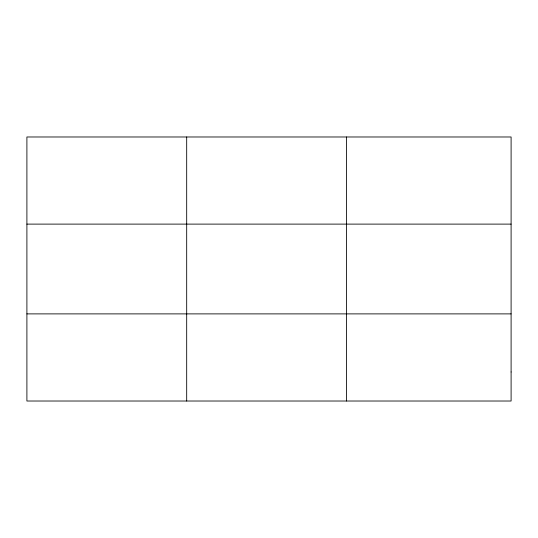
<?xml version="1.0" encoding="UTF-8"?>
<svg xmlns="http://www.w3.org/2000/svg" width="538" height="538" viewBox="0 0 538 538"><rect width="100%" height="100%" fill="white"/><g stroke="black" fill="none" stroke-linecap="round" stroke-linejoin="round"><path stroke-width="0.81" d="M186.686 136.982L186.686 401.018M346.472 136.982L346.472 401.018M26.9 224.111L511.1 224.111M26.9 313.889L511.1 313.889M511.1 371.98L511.1 401.018L26.9 401.018L26.9 136.982L511.1 136.982L511.1 371.98"/></g></svg>
